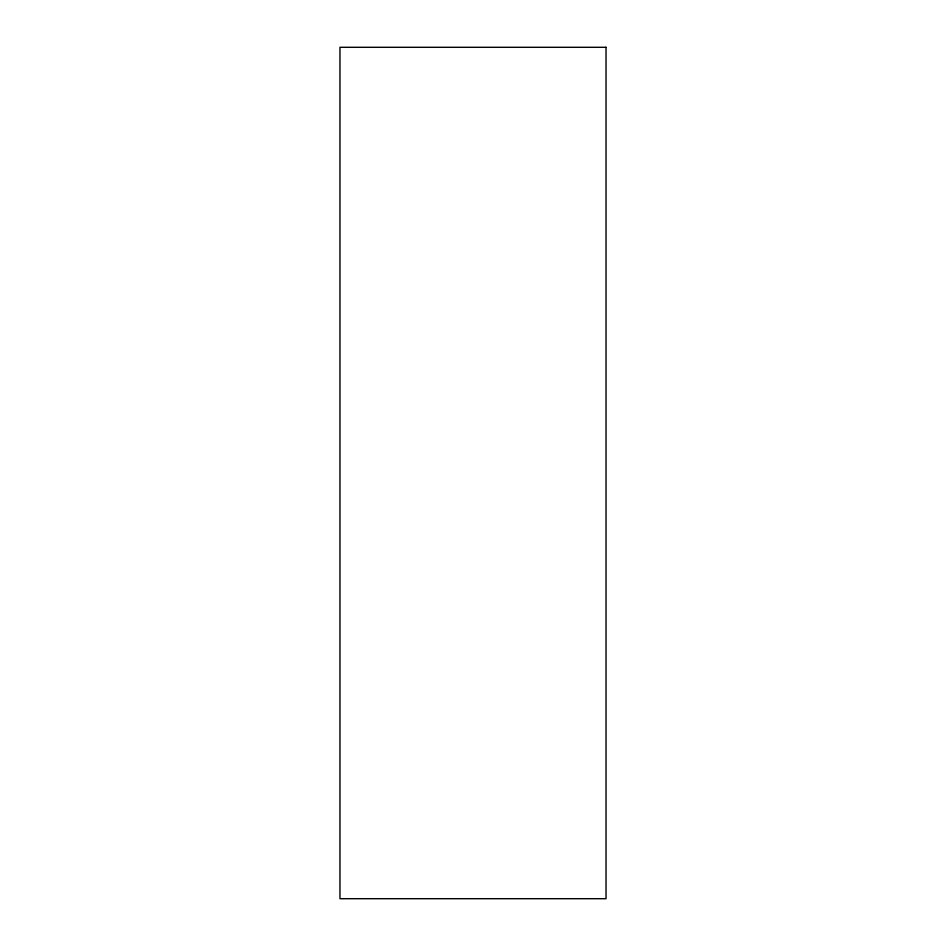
<?xml version="1.0" encoding="UTF-8"?>
<svg xmlns="http://www.w3.org/2000/svg" width="946" height="946" viewBox="0 0 946 946"><rect width="100%" height="100%" fill="white"/><g stroke="black" fill="none" stroke-linecap="round" stroke-linejoin="round"><path stroke-width="1.42" d="M606.031 47.3L339.969 47.3L339.969 898.7L606.031 898.7L606.031 47.3"/></g></svg>
